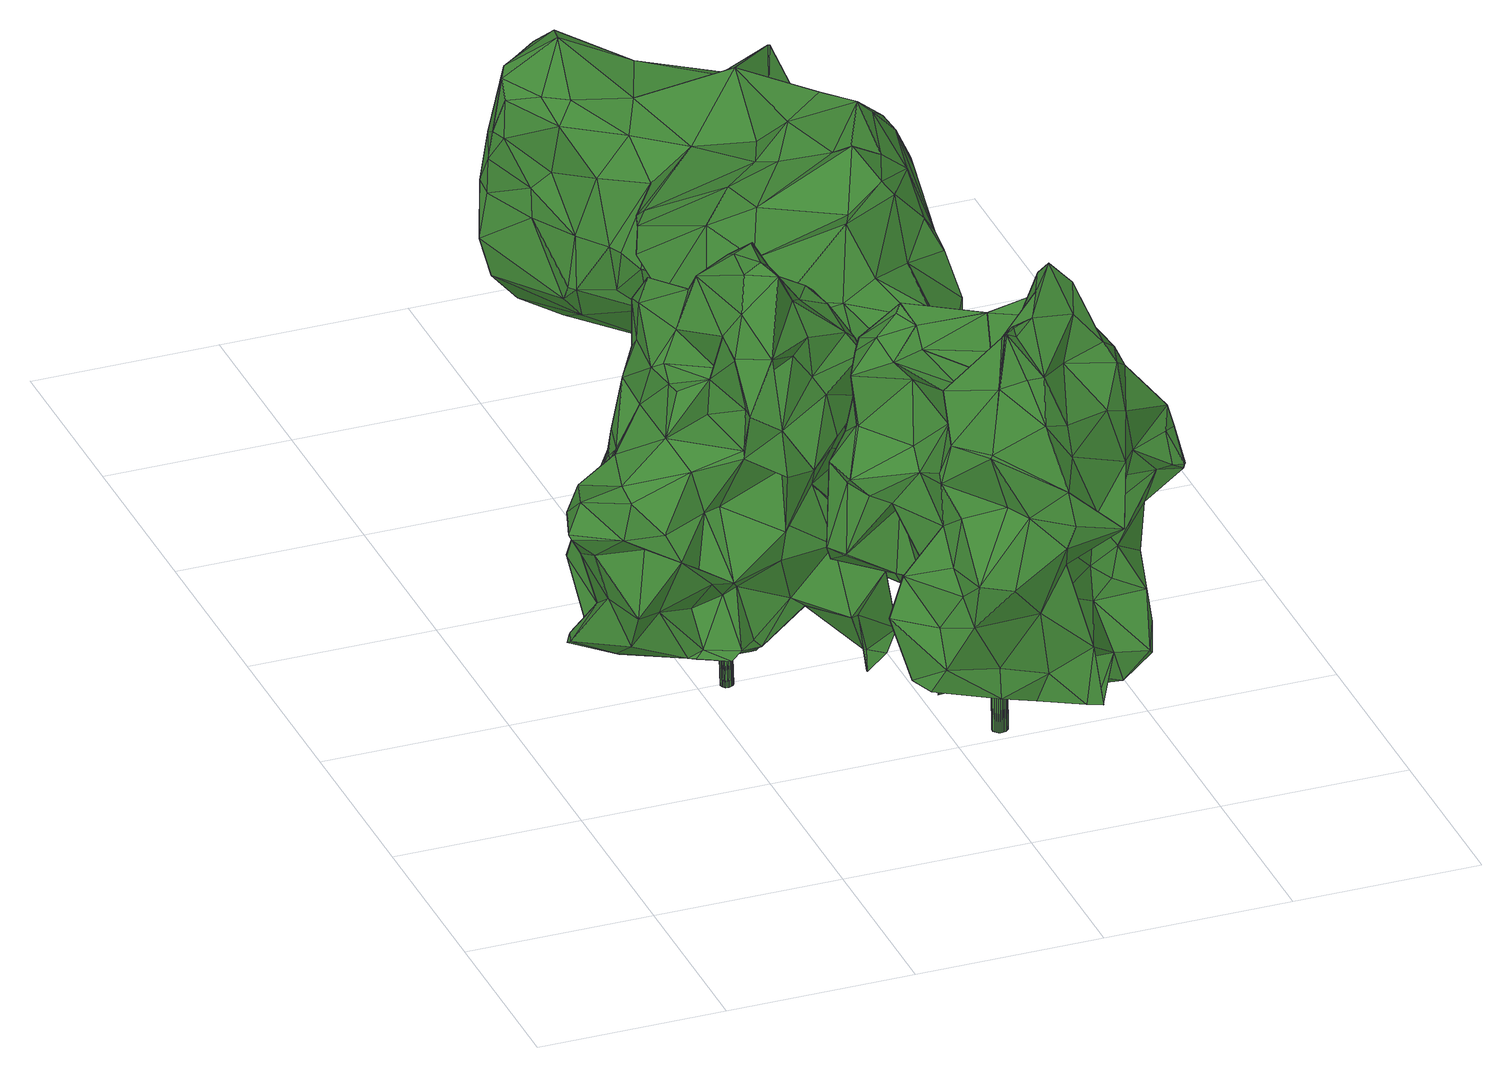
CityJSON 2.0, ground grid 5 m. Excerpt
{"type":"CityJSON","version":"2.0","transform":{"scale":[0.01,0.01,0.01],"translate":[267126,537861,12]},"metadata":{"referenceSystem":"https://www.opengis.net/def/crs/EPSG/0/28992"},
"CityObjects":{
"tree1":{"type":"SolitaryVegetationObject","attributes":{"gtid":378,"crown_width_m":7.75,"crown_median_z":18.37,"crown_r50_m":0.345,"crown_porosity":0.902,"trunk_H_m":5.96,"trunk_DBH_m":0.332,"trunk_radius_m":0.166,"trunk_base_height_m":12.41,"original_gtid":"379"},"geometry":[{"type":"Solid","lod":"3","boundaries":[[[[0,1,2]],[[3,4,5]],[[6,7,8]],[[9,10,11]],[[12,13,14]],[[15,16,17]],[[18,19,20]],[[21,22,23]],[[7,24,25]],[[7,25,26]],[[25,24,27]],[[28,29,30]],[[31,32,33]],[[31,34,32]],[[35,36,37]],[[10,38,39]],[[14,40,41]],[[42,43,37]],[[44,45,46]],[[19,47,48]],[[43,49,37]],[[37,36,42]],[[50,51,52]],[[53,51,50]],[[54,55,56]],[[31,57,58]],[[59,6,60]],[[59,61,6]],[[62,63,64]],[[62,65,66]],[[67,68,69]],[[39,16,11]],[[70,71,59]],[[72,73,74]],[[11,16,15]],[[75,76,77]],[[78,79,80]],[[44,72,74]],[[13,81,82]],[[83,84,85]],[[86,68,87]],[[11,10,39]],[[88,89,90]],[[91,92,93]],[[54,94,95]],[[96,97,58]],[[98,38,75]],[[39,38,98]],[[75,38,10]],[[50,52,99]],[[80,100,78]],[[51,101,102]],[[103,61,59]],[[60,8,104]],[[92,105,93]],[[106,107,66]],[[108,35,49]],[[106,109,110]],[[111,110,109]],[[35,37,49]],[[112,48,113]],[[70,59,60]],[[114,115,116]],[[61,7,6]],[[117,118,105]],[[119,120,121]],[[50,122,111]],[[7,61,24]],[[123,97,124]],[[6,8,60]],[[104,125,60]],[[16,39,17]],[[126,127,128]],[[90,129,112]],[[27,24,61]],[[103,27,61]],[[103,71,130]],[[131,132,106]],[[66,131,106]],[[41,133,14]],[[95,55,54]],[[97,96,134]],[[135,136,137]],[[12,138,139]],[[140,141,29]],[[11,15,142]],[[143,73,2]],[[0,2,73]],[[117,92,144]],[[105,92,117]],[[0,73,72]],[[145,73,143]],[[46,72,44]],[[34,86,87]],[[145,146,73]],[[74,73,146]],[[74,146,44]],[[147,91,148]],[[108,77,149]],[[150,99,36]],[[139,93,12]],[[133,91,139]],[[133,139,138]],[[143,151,145]],[[124,103,130]],[[7,26,8]],[[152,43,125]],[[30,114,28]],[[153,154,155]],[[96,57,142]],[[138,14,133]],[[14,138,12]],[[156,4,157]],[[156,70,4]],[[34,31,97]],[[23,95,158]],[[5,159,3]],[[84,83,160]],[[161,114,162]],[[163,164,130]],[[165,166,141]],[[151,166,165]],[[167,114,161]],[[167,161,168]],[[169,170,144]],[[171,172,173]],[[31,33,174]],[[175,89,64]],[[176,177,104]],[[25,176,26]],[[8,176,104]],[[26,176,8]],[[53,50,178]],[[152,125,104]],[[42,5,43]],[[179,85,180]],[[137,15,17]],[[162,114,30]],[[144,181,117]],[[9,19,10]],[[72,1,0]],[[144,161,181]],[[144,168,161]],[[64,182,65]],[[142,183,11]],[[162,117,181]],[[162,181,161]],[[14,13,40]],[[151,184,185]],[[123,34,97]],[[57,96,58]],[[11,183,9]],[[4,60,125]],[[186,2,187]],[[186,187,188]],[[97,31,58]],[[189,23,158]],[[190,112,113]],[[90,190,88]],[[188,191,186]],[[59,71,103]],[[114,116,192]],[[128,192,116]],[[87,32,34]],[[88,64,89]],[[97,193,124]],[[134,193,97]],[[173,184,141]],[[60,4,70]],[[143,2,194]],[[142,195,183]],[[31,174,196]],[[31,196,20]],[[54,188,94]],[[48,112,19]],[[9,20,19]],[[197,198,199]],[[200,189,158]],[[130,71,201]],[[163,202,164]],[[107,122,63]],[[150,122,99]],[[180,203,189]],[[150,63,122]],[[99,204,36]],[[51,205,206]],[[51,102,205]],[[141,166,67]],[[207,208,18]],[[34,209,210]],[[102,41,40]],[[211,100,203]],[[203,100,80]],[[12,212,81]],[[134,124,193]],[[186,213,214]],[[168,170,167]],[[144,170,168]],[[192,215,114]],[[187,172,188]],[[216,103,124]],[[217,191,54]],[[208,47,18]],[[19,18,47]],[[217,186,191]],[[132,189,203]],[[91,93,139]],[[207,218,208]],[[187,2,1]],[[173,172,187]],[[219,121,120]],[[220,221,208]],[[20,57,31]],[[56,222,121]],[[119,121,222]],[[214,213,207]],[[214,207,18]],[[107,63,62]],[[107,62,66]],[[50,99,122]],[[64,65,62]],[[106,122,107]],[[122,106,110]],[[130,201,163]],[[103,135,27]],[[64,63,150]],[[17,27,135]],[[223,164,202]],[[15,137,134]],[[52,3,159]],[[102,206,205]],[[102,223,206]],[[83,85,94]],[[94,85,179]],[[112,190,90]],[[94,188,83]],[[82,40,13]],[[223,40,82]],[[208,48,47]],[[5,125,43]],[[194,174,33]],[[80,109,203]],[[142,15,134]],[[142,134,96]],[[137,17,135]],[[170,115,167]],[[135,103,136]],[[87,33,32]],[[28,140,29]],[[220,113,221]],[[186,214,2]],[[113,48,221]],[[208,221,48]],[[224,212,86]],[[208,218,220]],[[190,113,220]],[[225,213,56]],[[121,213,225]],[[121,225,56]],[[30,29,153]],[[122,110,111]],[[214,194,2]],[[192,180,85]],[[226,130,164]],[[226,164,82]],[[95,22,55]],[[95,23,22]],[[27,17,227]],[[27,227,25]],[[223,82,164]],[[86,34,210]],[[222,56,228]],[[76,149,77]],[[1,185,187]],[[145,229,146]],[[151,229,145]],[[66,65,131]],[[182,131,65]],[[182,190,220]],[[220,218,182]],[[21,132,131]],[[213,120,207]],[[219,120,213]],[[109,106,132]],[[109,132,203]],[[212,230,105]],[[169,147,78]],[[92,169,144]],[[169,91,231]],[[92,91,169]],[[211,169,78]],[[211,78,100]],[[45,185,46]],[[83,188,172]],[[187,185,184]],[[187,184,173]],[[162,118,117]],[[78,232,233]],[[41,233,232]],[[83,172,160]],[[178,234,78]],[[78,233,178]],[[21,131,22]],[[124,226,123]],[[130,226,124]],[[228,55,22]],[[228,22,131]],[[76,129,90]],[[75,129,76]],[[165,184,151]],[[154,118,162]],[[118,154,235]],[[69,154,153]],[[36,204,42]],[[75,10,129]],[[142,57,195]],[[102,40,223]],[[201,199,163]],[[137,136,124]],[[137,124,134]],[[234,79,78]],[[177,98,77]],[[177,77,104]],[[69,153,29]],[[69,29,141]],[[194,33,143]],[[143,33,151]],[[227,98,177]],[[227,177,25]],[[4,3,157]],[[85,84,192]],[[194,196,174]],[[214,196,194]],[[203,127,126]],[[165,141,184]],[[87,166,33]],[[151,33,166]],[[123,209,34]],[[200,158,179]],[[89,35,149]],[[89,149,90]],[[212,12,230]],[[111,178,50]],[[108,152,104]],[[49,152,108]],[[3,206,197]],[[141,67,69]],[[30,155,162]],[[114,215,28]],[[140,28,215]],[[210,209,226]],[[123,226,209]],[[18,20,196]],[[214,18,196]],[[218,119,182]],[[101,53,236]],[[101,236,41]],[[51,206,52]],[[116,126,128]],[[166,68,67]],[[87,68,166]],[[128,180,192]],[[237,86,238]],[[215,84,239]],[[192,84,215]],[[53,101,51]],[[23,189,21]],[[132,21,189]],[[237,154,69]],[[180,128,127]],[[180,127,203]],[[211,203,126]],[[235,154,237]],[[94,158,95]],[[13,12,81]],[[91,133,148]],[[41,148,133]],[[104,77,108]],[[49,43,152]],[[86,237,68]],[[69,68,237]],[[175,64,150]],[[17,39,227]],[[39,98,227]],[[176,25,177]],[[4,125,5]],[[75,77,98]],[[175,150,36]],[[154,162,155]],[[118,238,212]],[[105,118,212]],[[212,238,86]],[[42,159,5]],[[52,206,3]],[[182,222,131]],[[119,222,182]],[[64,88,182]],[[182,88,190]],[[151,185,229]],[[185,45,229]],[[46,185,72]],[[1,72,185]],[[229,45,44]],[[44,146,229]],[[76,90,149]],[[93,105,230]],[[93,230,12]],[[108,149,35]],[[173,141,140]],[[173,140,171]],[[232,78,148]],[[232,148,41]],[[172,171,160]],[[54,191,188]],[[81,240,82]],[[119,218,120]],[[175,35,89]],[[175,36,35]],[[84,160,239]],[[239,160,171]],[[147,148,78]],[[94,179,158]],[[140,239,171]],[[215,239,140]],[[109,80,79]],[[109,79,111]],[[153,155,30]],[[202,163,199]],[[238,118,235]],[[235,237,238]],[[20,195,57]],[[53,178,236]],[[233,236,178]],[[19,112,129]],[[19,129,10]],[[52,204,99]],[[211,115,169]],[[207,120,218]],[[41,102,101]],[[56,217,54]],[[213,217,56]],[[213,186,217]],[[3,197,157]],[[197,223,198]],[[223,197,206]],[[159,42,204]],[[159,204,52]],[[91,147,231]],[[169,231,147]],[[219,213,121]],[[202,199,223]],[[223,199,198]],[[156,199,70]],[[70,199,201]],[[197,199,157]],[[157,199,156]],[[41,236,233]],[[183,195,9]],[[20,9,195]],[[56,55,228]],[[222,228,131]],[[70,201,71]],[[216,136,103]],[[216,124,136]],[[170,169,115]],[[126,115,211]],[[116,115,126]],[[111,79,178]],[[178,79,234]],[[167,115,114]],[[224,240,212]],[[224,86,240]],[[86,210,240]],[[210,226,240]],[[82,240,226]],[[81,212,240]],[[180,189,200]],[[180,200,179]],[[241,242,243]],[[241,243,244]],[[244,243,245]],[[244,245,246]],[[243,242,247]],[[243,247,245]],[[245,247,248]],[[245,248,246]],[[247,242,249]],[[247,249,248]],[[248,249,250]],[[248,250,246]],[[249,242,251]],[[249,251,250]],[[250,251,252]],[[250,252,246]],[[251,242,253]],[[251,253,252]],[[252,253,254]],[[252,254,246]],[[253,242,255]],[[253,255,254]],[[254,255,256]],[[254,256,246]],[[255,242,257]],[[255,257,256]],[[256,257,258]],[[256,258,246]],[[257,242,259]],[[257,259,258]],[[258,259,260]],[[258,260,246]],[[259,242,261]],[[259,261,260]],[[260,261,262]],[[260,262,246]],[[261,242,263]],[[261,263,262]],[[262,263,264]],[[262,264,246]],[[263,242,265]],[[263,265,264]],[[264,265,266]],[[264,266,246]],[[265,242,267]],[[265,267,266]],[[266,267,268]],[[266,268,246]],[[267,242,269]],[[267,269,268]],[[268,269,270]],[[268,270,246]],[[269,242,271]],[[269,271,270]],[[270,271,272]],[[270,272,246]],[[271,242,273]],[[271,273,272]],[[272,273,274]],[[272,274,246]],[[273,242,275]],[[273,275,274]],[[274,275,276]],[[274,276,246]],[[275,242,277]],[[275,277,276]],[[276,277,278]],[[276,278,246]],[[277,242,279]],[[277,279,278]],[[278,279,280]],[[278,280,246]],[[279,242,281]],[[279,281,280]],[[280,281,282]],[[280,282,246]],[[281,242,283]],[[281,283,282]],[[282,283,284]],[[282,284,246]],[[283,242,285]],[[283,285,284]],[[284,285,286]],[[284,286,246]],[[285,242,287]],[[285,287,286]],[[286,287,288]],[[286,288,246]],[[287,242,289]],[[287,289,288]],[[288,289,290]],[[288,290,246]],[[289,242,241]],[[289,241,290]],[[290,241,244]],[[290,244,246]]]]}]},
"tree2":{"type":"SolitaryVegetationObject","attributes":{"gtid":330,"crown_width_m":8.78,"crown_median_z":18.97,"crown_r50_m":0.367,"crown_porosity":0.9,"trunk_H_m":6.54,"trunk_DBH_m":0.406,"trunk_radius_m":0.203,"trunk_base_height_m":12.43,"original_gtid":"331"},"geometry":[{"type":"Solid","lod":"3","boundaries":[[[[291,292,293]],[[294,295,296]],[[297,295,294]],[[298,299,300]],[[298,301,299]],[[302,303,304]],[[305,306,307]],[[308,309,310]],[[310,309,311]],[[312,313,314]],[[315,316,317]],[[318,319,320]],[[321,322,323]],[[321,323,324]],[[325,326,327]],[[304,328,329]],[[330,331,332]],[[329,305,333]],[[334,335,336]],[[337,338,339]],[[331,340,332]],[[341,342,332]],[[342,330,332]],[[343,342,341]],[[329,333,344]],[[345,346,347]],[[340,348,349]],[[350,351,352]],[[350,353,351]],[[354,355,356]],[[357,354,356]],[[358,359,360]],[[358,361,359]],[[362,363,364]],[[365,366,367]],[[368,339,369]],[[331,348,340]],[[315,317,370]],[[371,372,373]],[[322,321,374]],[[375,376,377]],[[378,379,320]],[[314,380,381]],[[382,383,350]],[[384,355,385]],[[384,337,355]],[[386,387,388]],[[371,388,387]],[[389,390,391]],[[371,392,388]],[[393,394,395]],[[396,374,321]],[[356,368,397]],[[355,368,356]],[[398,399,400]],[[401,399,398]],[[402,353,403]],[[377,404,405]],[[313,406,314]],[[407,378,408]],[[388,409,386]],[[322,374,393]],[[410,300,327]],[[411,412,413]],[[343,414,415]],[[416,417,418]],[[419,420,348]],[[415,421,422]],[[423,422,421]],[[365,405,424]],[[365,424,425]],[[395,426,427]],[[293,292,428]],[[429,430,325]],[[343,341,349]],[[431,397,432]],[[423,421,433]],[[327,326,410]],[[410,301,298]],[[434,299,380]],[[435,390,436]],[[415,414,437]],[[415,342,343]],[[422,342,415]],[[332,340,341]],[[349,341,340]],[[354,311,385]],[[336,292,300]],[[395,438,426]],[[439,438,395]],[[410,326,301]],[[432,397,295]],[[432,295,440]],[[441,436,442]],[[443,444,445]],[[324,396,321]],[[446,302,447]],[[446,303,302]],[[395,427,393]],[[414,420,324]],[[448,383,449]],[[439,411,450]],[[438,439,450]],[[385,355,354]],[[362,366,451]],[[362,451,452]],[[339,355,337]],[[338,444,453]],[[454,297,455]],[[456,318,457]],[[443,365,367]],[[409,456,457]],[[458,459,460]],[[338,337,445]],[[338,445,444]],[[461,323,322]],[[405,443,377]],[[462,463,435]],[[464,463,462]],[[392,465,404]],[[466,320,379]],[[466,318,320]],[[457,386,409]],[[375,445,384]],[[388,392,404]],[[377,445,375]],[[443,445,377]],[[405,365,443]],[[304,467,328]],[[303,467,304]],[[394,393,468]],[[394,468,469]],[[426,438,317]],[[395,394,439]],[[470,305,329]],[[460,299,434]],[[370,317,438]],[[370,438,450]],[[471,357,431]],[[431,357,356]],[[346,411,413]],[[345,450,411]],[[345,411,346]],[[424,465,472]],[[456,319,318]],[[367,366,362]],[[384,385,376]],[[296,397,369]],[[316,473,352]],[[434,474,458]],[[475,476,433]],[[433,421,415]],[[325,327,429]],[[477,297,478]],[[463,364,435]],[[337,384,445]],[[435,436,441]],[[479,447,480]],[[350,352,382]],[[385,311,481]],[[442,436,390]],[[316,352,351]],[[480,447,302]],[[376,385,449]],[[482,441,442]],[[354,357,483]],[[427,461,393]],[[425,451,365]],[[366,365,451]],[[389,391,363]],[[397,431,356]],[[347,484,345]],[[483,357,471]],[[439,485,412]],[[404,486,388]],[[487,472,373]],[[339,368,355]],[[484,488,376]],[[297,489,478]],[[459,433,476]],[[469,468,307]],[[298,300,410]],[[318,490,457]],[[467,303,446]],[[491,492,493]],[[347,494,484]],[[495,353,402]],[[414,349,420]],[[449,484,376]],[[291,293,430]],[[291,430,429]],[[428,351,293]],[[496,464,489]],[[376,488,377]],[[296,295,397]],[[353,293,351]],[[430,293,353]],[[476,334,459]],[[475,334,476]],[[333,305,497]],[[291,300,292]],[[494,486,404]],[[363,391,364]],[[294,296,369]],[[294,369,498]],[[319,499,413]],[[500,324,323]],[[386,490,487]],[[373,386,487]],[[458,501,459]],[[433,459,501]],[[308,502,326]],[[461,322,393]],[[503,501,504]],[[350,403,353]],[[457,490,386]],[[498,297,294]],[[411,439,412]],[[429,327,300]],[[429,300,291]],[[371,373,472]],[[505,492,491]],[[506,492,505]],[[402,309,495]],[[311,309,402]],[[471,507,502]],[[336,300,334]],[[508,304,361]],[[430,353,495]],[[509,497,510]],[[509,510,400]],[[301,380,299]],[[361,511,480]],[[334,512,335]],[[312,381,455]],[[314,381,312]],[[351,513,316]],[[343,349,414]],[[422,330,342]],[[319,412,320]],[[472,465,371]],[[463,362,364]],[[503,423,501]],[[373,372,386]],[[387,386,372]],[[317,316,513]],[[331,491,348]],[[398,400,396]],[[501,514,504]],[[431,507,471]],[[427,515,461]],[[516,515,427]],[[329,328,470]],[[468,374,400]],[[463,517,362]],[[518,329,344]],[[518,304,329]],[[308,326,325]],[[401,519,520]],[[401,520,521]],[[334,460,459]],[[387,372,371]],[[482,503,504]],[[522,523,468]],[[307,468,523]],[[434,380,314]],[[333,524,344]],[[504,478,525]],[[455,381,454]],[[496,489,498]],[[319,413,412]],[[363,526,511]],[[527,388,486]],[[527,486,347]],[[500,323,461]],[[406,474,314]],[[434,314,474]],[[512,334,475]],[[497,523,522]],[[497,522,468]],[[517,463,464]],[[517,464,496]],[[460,434,458]],[[461,515,528]],[[426,516,427]],[[345,484,383]],[[345,383,450]],[[376,375,384]],[[446,379,378]],[[446,378,328]],[[446,328,467]],[[444,443,367]],[[449,383,484]],[[480,511,526]],[[389,363,511]],[[394,485,439]],[[469,485,394]],[[344,524,506]],[[389,511,358]],[[361,358,511]],[[302,304,508]],[[302,508,480]],[[512,500,528]],[[335,512,528]],[[461,528,500]],[[324,500,512]],[[425,529,447]],[[313,418,530]],[[507,432,381]],[[440,381,432]],[[509,493,492]],[[431,432,507]],[[425,479,451]],[[310,531,308]],[[398,519,401]],[[396,400,374]],[[532,474,406]],[[417,474,532]],[[502,380,301]],[[378,306,328]],[[328,306,470]],[[484,494,488]],[[531,533,308]],[[393,534,468]],[[535,536,416]],[[504,416,536]],[[504,536,535]],[[310,533,531]],[[335,537,336]],[[516,537,335]],[[339,338,538]],[[503,539,330]],[[503,330,422]],[[299,460,300]],[[334,300,460]],[[480,508,361]],[[371,465,392]],[[363,362,452]],[[405,404,465]],[[424,405,465]],[[487,425,424]],[[487,424,472]],[[348,491,419]],[[367,362,517]],[[530,418,417]],[[416,501,458]],[[346,527,347]],[[499,527,346]],[[383,540,450]],[[535,416,313]],[[350,383,448]],[[426,317,513]],[[315,370,473]],[[315,473,316]],[[473,382,352]],[[452,451,479]],[[482,525,441]],[[528,515,516]],[[466,379,541]],[[312,455,297]],[[326,502,301]],[[440,297,454]],[[498,489,297]],[[423,433,501]],[[381,440,454]],[[525,482,504]],[[542,389,358]],[[413,499,346]],[[498,543,496]],[[319,456,499]],[[409,499,456]],[[521,493,400]],[[494,404,377]],[[306,378,407]],[[306,407,307]],[[367,517,453]],[[462,544,464]],[[444,367,453]],[[545,541,546]],[[425,447,479]],[[462,435,441]],[[479,526,452]],[[480,526,479]],[[336,537,292]],[[452,526,363]],[[471,502,547]],[[496,543,538]],[[447,529,545]],[[447,545,446]],[[545,548,379]],[[335,528,516]],[[516,292,537]],[[473,540,382]],[[521,399,401]],[[400,399,521]],[[497,509,333]],[[468,510,497]],[[400,510,468]],[[333,509,524]],[[320,408,378]],[[525,544,441]],[[478,544,525]],[[412,408,320]],[[407,408,412]],[[532,313,530]],[[532,406,313]],[[458,474,416]],[[423,503,422]],[[368,369,397]],[[428,292,516]],[[530,417,532]],[[493,509,400]],[[512,437,324]],[[414,324,437]],[[390,549,442]],[[550,549,390]],[[539,549,550]],[[539,442,549]],[[379,548,541]],[[541,529,487]],[[425,487,529]],[[496,551,517]],[[453,517,551]],[[338,453,551]],[[477,313,312]],[[477,312,297]],[[477,535,313]],[[416,418,313]],[[520,519,419]],[[493,419,491]],[[448,449,403]],[[448,403,350]],[[446,545,379]],[[505,539,552]],[[478,489,544]],[[388,527,409]],[[374,534,393]],[[325,309,308]],[[430,309,325]],[[493,520,419]],[[551,496,538]],[[551,538,338]],[[354,310,311]],[[369,543,498]],[[354,483,310]],[[471,547,483]],[[308,547,502]],[[529,541,545]],[[348,420,349]],[[469,307,407]],[[450,540,370]],[[473,370,540]],[[466,490,318]],[[506,359,518]],[[545,546,548]],[[541,548,546]],[[415,437,433]],[[494,347,486]],[[344,506,518]],[[433,437,475]],[[305,307,523]],[[305,523,497]],[[482,539,503]],[[442,539,482]],[[462,441,544]],[[489,464,544]],[[499,409,527]],[[504,514,416]],[[324,420,396]],[[419,396,420]],[[435,391,390]],[[505,491,331]],[[331,330,505]],[[493,521,520]],[[470,306,305]],[[377,488,494]],[[398,419,519]],[[398,396,419]],[[297,440,295]],[[524,509,492]],[[506,524,492]],[[507,381,380]],[[502,507,380]],[[475,437,512]],[[506,360,359]],[[539,505,330]],[[403,481,402]],[[403,449,481]],[[311,402,481]],[[428,513,351]],[[426,513,516]],[[428,516,513]],[[495,309,430]],[[374,468,534]],[[490,466,553]],[[490,553,487]],[[541,487,553]],[[541,553,466]],[[501,416,514]],[[554,552,539]],[[505,552,554]],[[554,539,550]],[[416,474,417]],[[535,478,504]],[[477,478,535]],[[385,481,449]],[[469,407,485]],[[412,485,407]],[[358,506,542]],[[506,358,360]],[[505,542,506]],[[542,555,389]],[[554,550,555]],[[390,555,550]],[[554,555,505]],[[505,555,542]],[[390,389,555]],[[308,533,547]],[[310,547,533]],[[310,483,547]],[[538,543,339]],[[369,339,543]],[[435,364,391]],[[382,540,383]],[[518,359,304]],[[304,359,361]],[[556,557,558]],[[556,558,559]],[[559,558,560]],[[559,560,561]],[[558,557,562]],[[558,562,560]],[[560,562,563]],[[560,563,561]],[[562,557,564]],[[562,564,563]],[[563,564,565]],[[563,565,561]],[[564,557,566]],[[564,566,565]],[[565,566,567]],[[565,567,561]],[[566,557,568]],[[566,568,567]],[[567,568,569]],[[567,569,561]],[[568,557,570]],[[568,570,569]],[[569,570,571]],[[569,571,561]],[[570,557,572]],[[570,572,571]],[[571,572,573]],[[571,573,561]],[[572,557,574]],[[572,574,573]],[[573,574,575]],[[573,575,561]],[[574,557,576]],[[574,576,575]],[[575,576,577]],[[575,577,561]],[[576,557,578]],[[576,578,577]],[[577,578,579]],[[577,579,561]],[[578,557,580]],[[578,580,579]],[[579,580,581]],[[579,581,561]],[[580,557,582]],[[580,582,581]],[[581,582,583]],[[581,583,561]],[[582,557,584]],[[582,584,583]],[[583,584,585]],[[583,585,561]],[[584,557,586]],[[584,586,585]],[[585,586,587]],[[585,587,561]],[[586,557,588]],[[586,588,587]],[[587,588,589]],[[587,589,561]],[[588,557,590]],[[588,590,589]],[[589,590,591]],[[589,591,561]],[[590,557,592]],[[590,592,591]],[[591,592,593]],[[591,593,561]],[[592,557,594]],[[592,594,593]],[[593,594,595]],[[593,595,561]],[[594,557,596]],[[594,596,595]],[[595,596,597]],[[595,597,561]],[[596,557,598]],[[596,598,597]],[[597,598,599]],[[597,599,561]],[[598,557,600]],[[598,600,599]],[[599,600,601]],[[599,601,561]],[[600,557,602]],[[600,602,601]],[[601,602,603]],[[601,603,561]],[[602,557,604]],[[602,604,603]],[[603,604,605]],[[603,605,561]],[[604,557,556]],[[604,556,605]],[[605,556,559]],[[605,559,561]]]]}]},
"tree3":{"type":"SolitaryVegetationObject","attributes":{"gtid":412,"crown_width_m":12.75,"crown_median_z":17.78,"crown_r50_m":0.39,"crown_porosity":0.89,"trunk_H_m":5.04,"trunk_DBH_m":0.511,"trunk_radius_m":0.255,"trunk_base_height_m":12.74,"original_gtid":"413"},"geometry":[{"type":"Solid","lod":"3","boundaries":[[[[606,607,608]],[[609,610,611]],[[612,613,614]],[[615,616,617]],[[618,619,620]],[[621,622,623]],[[624,625,626]],[[627,628,629]],[[630,631,632]],[[633,631,630]],[[634,635,636]],[[637,638,639]],[[640,636,641]],[[642,643,644]],[[645,646,647]],[[645,647,648]],[[649,650,651]],[[652,653,654]],[[655,656,657]],[[658,659,660]],[[661,662,663]],[[664,665,666]],[[667,668,669]],[[670,648,647]],[[671,672,673]],[[674,675,676]],[[677,676,675]],[[614,678,645]],[[679,680,681]],[[641,659,682]],[[641,682,640]],[[683,684,685]],[[686,687,688]],[[689,690,691]],[[692,613,612]],[[693,694,695]],[[639,696,697]],[[698,699,700]],[[681,680,619]],[[617,616,701]],[[612,702,703]],[[704,705,706]],[[707,708,709]],[[710,711,674]],[[712,713,714]],[[661,715,716]],[[620,619,680]],[[717,718,719]],[[691,720,689]],[[694,721,722]],[[714,723,712]],[[712,723,716]],[[714,724,723]],[[679,620,680]],[[666,665,725]],[[726,692,727]],[[728,729,730]],[[615,617,731]],[[732,733,734]],[[732,608,607]],[[735,688,687]],[[735,687,736]],[[737,628,627]],[[728,628,737]],[[710,738,739]],[[710,739,711]],[[664,740,665]],[[688,619,741]],[[688,681,619]],[[742,705,710]],[[694,722,743]],[[644,643,744]],[[745,746,743]],[[745,743,722]],[[747,736,687]],[[614,645,748]],[[748,645,648]],[[749,750,644]],[[737,729,728]],[[629,751,752]],[[714,613,724]],[[679,753,620]],[[754,729,652]],[[755,607,756]],[[614,757,678]],[[628,728,730]],[[629,628,730]],[[629,730,758]],[[759,760,761]],[[762,763,764]],[[639,697,637]],[[696,765,766]],[[767,766,765]],[[748,612,614]],[[727,702,750]],[[703,702,727]],[[683,768,769]],[[706,705,770]],[[711,675,674]],[[636,635,641]],[[771,772,764]],[[773,774,668]],[[775,729,776]],[[610,689,611]],[[693,695,609]],[[743,777,694]],[[609,695,610]],[[764,772,762]],[[658,637,697]],[[744,778,649]],[[701,673,779]],[[644,744,749]],[[771,780,781]],[[746,767,777]],[[746,777,743]],[[734,634,623]],[[782,652,654]],[[740,783,784]],[[610,695,777]],[[777,695,694]],[[657,609,632]],[[632,609,611]],[[725,785,658]],[[742,674,786]],[[742,710,674]],[[745,664,666]],[[722,664,745]],[[787,774,773]],[[762,772,787]],[[665,740,725]],[[725,740,785]],[[785,740,784]],[[703,727,692]],[[699,726,750]],[[750,726,727]],[[724,661,723]],[[716,723,661]],[[788,622,789]],[[754,622,788]],[[747,674,790]],[[769,791,626]],[[699,698,726]],[[689,720,611]],[[697,745,666]],[[716,667,712]],[[716,715,667]],[[792,700,699]],[[773,763,787]],[[611,793,672]],[[720,793,611]],[[744,717,749]],[[794,776,737]],[[737,627,794]],[[795,796,631]],[[685,768,683]],[[777,690,610]],[[689,610,690]],[[777,767,690]],[[797,698,700]],[[797,700,708]],[[798,764,763]],[[798,771,764]],[[725,658,666]],[[697,666,658]],[[785,659,658]],[[786,747,686]],[[708,792,709]],[[706,741,615]],[[731,706,615]],[[791,660,799]],[[618,797,619]],[[686,770,786]],[[608,647,606]],[[734,623,800]],[[801,731,802]],[[755,803,607]],[[748,648,670]],[[655,776,794]],[[775,776,655]],[[634,636,804]],[[620,805,618]],[[737,776,729]],[[744,806,778]],[[643,806,744]],[[791,769,660]],[[697,696,745]],[[807,673,701]],[[722,783,664]],[[740,664,783]],[[808,736,809]],[[660,810,811]],[[791,799,812]],[[806,643,642]],[[755,624,803]],[[621,623,804]],[[729,788,730]],[[787,813,774]],[[807,701,616]],[[814,815,638]],[[774,813,712]],[[637,814,638]],[[726,662,692]],[[661,692,662]],[[779,617,701]],[[698,662,726]],[[733,634,734]],[[621,804,636]],[[684,706,801]],[[672,793,816]],[[817,668,715]],[[715,668,667]],[[804,623,634]],[[691,818,819]],[[820,650,649]],[[717,719,709]],[[821,800,642]],[[630,671,633]],[[623,822,820]],[[634,733,635]],[[702,748,670]],[[638,696,639]],[[611,672,632]],[[758,751,629]],[[816,819,815]],[[823,808,809]],[[705,738,710]],[[711,824,675]],[[635,803,812]],[[663,662,805]],[[698,805,662]],[[614,714,757]],[[825,826,827]],[[828,818,765]],[[811,637,660]],[[660,637,658]],[[693,721,694]],[[816,673,672]],[[645,678,646]],[[713,712,813]],[[775,655,795]],[[792,708,700]],[[773,798,763]],[[742,770,705]],[[742,786,770]],[[819,818,828]],[[800,806,642]],[[768,829,810]],[[719,718,671]],[[823,830,808]],[[673,831,671]],[[616,615,708]],[[686,747,687]],[[646,606,647]],[[756,832,761]],[[787,763,762]],[[748,702,612]],[[644,750,702]],[[821,642,702]],[[644,702,642]],[[686,741,706]],[[770,686,706]],[[617,802,731]],[[724,692,661]],[[684,802,779]],[[718,833,671]],[[698,797,618]],[[678,781,827]],[[646,678,827]],[[618,805,698]],[[779,829,768]],[[652,729,775]],[[636,789,621]],[[659,799,660]],[[736,747,790]],[[736,790,809]],[[660,769,810]],[[688,735,681]],[[707,616,708]],[[834,808,835]],[[805,620,753]],[[803,635,733]],[[803,733,607]],[[805,753,817]],[[828,765,638]],[[627,629,752]],[[684,801,802]],[[806,623,820]],[[650,653,651]],[[607,733,732]],[[688,741,686]],[[771,781,678]],[[719,671,831]],[[704,706,683]],[[683,738,705]],[[704,683,705]],[[674,747,786]],[[744,718,717]],[[775,795,652]],[[795,655,796]],[[670,732,836]],[[670,836,821]],[[661,663,715]],[[621,789,622]],[[803,624,812]],[[758,730,788]],[[729,754,788]],[[758,788,682]],[[640,682,788]],[[783,722,837]],[[722,721,837]],[[825,809,677]],[[790,674,676]],[[790,676,809]],[[809,676,677]],[[685,684,779]],[[683,769,738]],[[739,824,711]],[[685,779,768]],[[755,824,739]],[[810,829,838]],[[683,706,684]],[[637,811,814]],[[820,782,654]],[[819,793,720]],[[696,766,745]],[[746,745,766]],[[746,766,767]],[[724,613,692]],[[646,826,606]],[[827,826,646]],[[780,835,808]],[[800,623,806]],[[606,826,832]],[[759,832,826]],[[673,807,831]],[[719,831,807]],[[816,793,819]],[[795,633,651]],[[622,822,623]],[[738,625,739]],[[769,625,738]],[[692,612,703]],[[712,667,669]],[[712,669,774]],[[682,839,751]],[[668,774,669]],[[659,839,682]],[[785,839,659]],[[751,839,785]],[[708,615,797]],[[659,641,799]],[[812,799,641]],[[812,641,635]],[[741,619,797]],[[741,797,615]],[[715,663,817]],[[714,614,613]],[[713,757,714]],[[791,812,626]],[[626,812,624]],[[721,693,840]],[[818,767,765]],[[752,837,627]],[[833,651,633]],[[833,633,671]],[[718,744,649]],[[820,649,778]],[[806,820,778]],[[690,818,691]],[[767,818,690]],[[657,840,609]],[[693,609,840]],[[721,840,794]],[[655,794,840]],[[815,819,828]],[[651,833,649]],[[718,649,833]],[[752,783,837]],[[752,784,783]],[[794,837,721]],[[627,837,794]],[[771,835,780]],[[731,801,706]],[[678,757,771]],[[652,782,754]],[[785,784,751]],[[702,670,821]],[[663,805,817]],[[796,655,657]],[[632,672,630]],[[671,630,672]],[[758,682,751]],[[784,752,751]],[[732,647,608]],[[670,647,732]],[[795,631,633]],[[638,815,828]],[[819,720,691]],[[796,657,631]],[[632,631,657]],[[780,841,781]],[[800,821,836]],[[734,800,836]],[[626,625,769]],[[759,826,825]],[[734,836,732]],[[739,625,755]],[[624,755,625]],[[810,769,768]],[[616,707,807]],[[719,807,707]],[[788,789,640]],[[640,789,636]],[[719,707,709]],[[772,771,757]],[[772,757,713]],[[829,814,838]],[[811,838,814]],[[811,810,838]],[[713,813,772]],[[787,772,813]],[[780,808,830]],[[814,829,815]],[[815,829,816]],[[673,829,779]],[[673,816,829]],[[820,654,650]],[[756,761,755]],[[681,735,679]],[[808,679,735]],[[822,782,820]],[[754,782,622]],[[622,782,822]],[[808,735,736]],[[817,753,668]],[[679,668,753]],[[798,834,835]],[[759,761,832]],[[755,760,824]],[[761,760,755]],[[675,824,760]],[[677,675,760]],[[798,835,771]],[[607,606,832]],[[607,832,756]],[[759,825,760]],[[825,677,760]],[[795,651,653]],[[798,773,834]],[[650,654,653]],[[668,679,834]],[[668,834,773]],[[834,679,808]],[[795,653,652]],[[709,792,842]],[[657,656,840]],[[655,840,656]],[[709,842,717]],[[750,843,699]],[[842,792,843]],[[699,843,792]],[[749,843,750]],[[842,843,717]],[[749,717,843]],[[779,802,617]],[[827,781,841]],[[780,830,841]],[[823,841,830]],[[825,827,841]],[[809,841,823]],[[825,841,809]],[[638,765,696]],[[844,845,846]],[[844,846,847]],[[847,846,848]],[[847,848,849]],[[846,845,850]],[[846,850,848]],[[848,850,851]],[[848,851,849]],[[850,845,852]],[[850,852,851]],[[851,852,853]],[[851,853,849]],[[852,845,854]],[[852,854,853]],[[853,854,855]],[[853,855,849]],[[854,845,856]],[[854,856,855]],[[855,856,857]],[[855,857,849]],[[856,845,858]],[[856,858,857]],[[857,858,859]],[[857,859,849]],[[858,845,860]],[[858,860,859]],[[859,860,861]],[[859,861,849]],[[860,845,862]],[[860,862,861]],[[861,862,863]],[[861,863,849]],[[862,845,864]],[[862,864,863]],[[863,864,865]],[[863,865,849]],[[864,845,866]],[[864,866,865]],[[865,866,867]],[[865,867,849]],[[866,845,868]],[[866,868,867]],[[867,868,869]],[[867,869,849]],[[868,845,870]],[[868,870,869]],[[869,870,871]],[[869,871,849]],[[870,845,872]],[[870,872,871]],[[871,872,873]],[[871,873,849]],[[872,845,874]],[[872,874,873]],[[873,874,875]],[[873,875,849]],[[874,845,876]],[[874,876,875]],[[875,876,877]],[[875,877,849]],[[876,845,878]],[[876,878,877]],[[877,878,879]],[[877,879,849]],[[878,845,880]],[[878,880,879]],[[879,880,881]],[[879,881,849]],[[880,845,882]],[[880,882,881]],[[881,882,883]],[[881,883,849]],[[882,845,884]],[[882,884,883]],[[883,884,885]],[[883,885,849]],[[884,845,886]],[[884,886,885]],[[885,886,887]],[[885,887,849]],[[886,845,888]],[[886,888,887]],[[887,888,889]],[[887,889,849]],[[888,845,890]],[[888,890,889]],[[889,890,891]],[[889,891,849]],[[890,845,892]],[[890,892,891]],[[891,892,893]],[[891,893,849]],[[892,845,844]],[[892,844,893]],[[893,844,847]],[[893,847,849]]]]}]}
},
"vertices":[
[952,809,229],[926,827,238],[913,892,368],[388,1030,967],[452,1025,1064],[421,1200,1052],[574,871,1279],[619,876,1303],[588,977,1278],[933,988,826],[875,1093,962],[919,920,938],[192,707,687],[254,816,720],[125,830,744],[882,853,1001],[881,909,1015],[844,874,1056],[908,1024,624],[916,1034,795],[899,990,643],[532,1218,400],[696,1199,310],[627,1172,293],[646,821,1287],[671,959,1236],[633,976,1300],[702,874,1178],[503,815,273],[511,754,272],[399,745,284],[743,847,659],[630,787,610],[789,811,494],[628,725,612],[525,1302,964],[495,1340,888],[477,1297,999],[862,1093,1031],[855,1028,1052],[248,866,744],[178,987,698],[437,1293,1010],[464,1252,1088],[865,778,135],[863,780,135],[865,782,134],[895,1137,700],[894,1195,717],[516,1260,1043],[344,1190,713],[310,1066,730],[373,1191,854],[300,1098,695],[756,1168,318],[736,1198,321],[624,1095,416],[786,864,746],[762,769,795],[553,835,1190],[509,1035,1201],[643,819,1287],[718,1363,604],[551,1368,719],[622,1347,752],[718,1359,603],[559,1430,545],[562,775,290],[528,803,435],[508,719,300],[517,872,1114],[527,815,1079],[919,789,170],[949,798,231],[918,786,172],[851,1122,1042],[728,1088,1015],[700,1111,1061],[220,1110,506],[364,1164,474],[357,1198,443],[313,736,661],[407,801,787],[601,1060,234],[491,1040,229],[465,1078,215],[477,687,517],[623,744,521],[660,1192,751],[641,1204,899],[703,1219,908],[155,908,550],[194,821,460],[148,794,608],[612,1104,249],[696,1200,306],[786,783,820],[695,704,785],[815,1078,1086],[443,1268,791],[207,1144,406],[286,1046,719],[280,999,757],[594,731,1108],[622,1112,1196],[227,694,462],[467,1369,513],[506,1350,634],[636,1209,1030],[426,1236,475],[481,1285,675],[393,1189,631],[845,1206,846],[863,1204,719],[331,925,225],[199,999,308],[310,1026,298],[237,773,338],[299,743,440],[641,1177,626],[719,1041,653],[578,1096,567],[478,1287,677],[610,666,804],[603,684,928],[504,1074,1143],[298,1150,260],[300,1152,258],[309,1129,171],[844,1132,942],[523,697,976],[628,1296,458],[504,1242,416],[123,921,667],[764,803,935],[722,821,1097],[675,798,1066],[733,816,985],[86,811,670],[91,803,659],[588,873,197],[585,778,265],[910,911,843],[906,762,421],[129,911,302],[827,744,322],[867,790,191],[268,990,556],[211,973,609],[651,1222,975],[521,1358,812],[805,733,324],[538,1114,1084],[479,711,280],[419,751,304],[399,743,287],[531,955,976],[413,1007,986],[611,1147,274],[417,1205,945],[635,943,207],[247,882,255],[378,750,289],[555,811,930],[528,754,849],[721,833,323],[679,824,359],[155,986,275],[137,956,273],[223,971,359],[153,975,288],[618,903,178],[638,943,209],[645,863,249],[835,840,544],[502,1295,859],[639,987,1295],[680,1061,1171],[324,1163,673],[460,1099,229],[333,1133,206],[227,848,281],[633,1240,618],[923,942,841],[722,836,320],[858,793,192],[752,987,367],[752,910,325],[759,1055,300],[480,1168,330],[789,1195,729],[759,1057,304],[401,1021,175],[619,755,886],[871,824,482],[865,951,766],[848,889,534],[419,990,934],[437,981,914],[511,946,952],[490,1138,299],[528,817,1070],[502,938,859],[349,1224,337],[419,1243,906],[321,1033,747],[380,1089,831],[769,995,637],[870,1113,668],[638,782,758],[485,808,670],[208,1143,403],[331,671,614],[705,957,522],[831,907,490],[448,957,241],[599,770,1046],[709,1047,346],[741,1124,666],[668,1003,636],[815,1192,698],[855,1198,704],[590,1224,530],[374,891,842],[399,729,552],[631,954,512],[526,747,830],[775,1015,1088],[608,1125,409],[859,790,191],[255,727,639],[270,903,480],[249,1035,621],[277,1073,666],[302,1048,575],[410,810,392],[282,1080,685],[487,793,424],[425,706,514],[500,1007,247],[438,794,668],[592,995,42],[575,995,41],[591,1000,42],[568,984,638],[568,989,638],[552,984,637],[589,1004,42],[566,993,638],[587,1007,42],[563,996,638],[583,1010,41],[560,999,638],[579,1011,41],[556,1000,638],[575,1012,41],[552,1001,637],[570,1011,41],[547,1000,637],[566,1009,41],[543,998,637],[563,1007,41],[540,996,637],[561,1003,40],[537,992,637],[559,999,40],[536,988,636],[558,995,40],[535,984,636],[559,990,40],[536,979,636],[561,986,40],[538,976,636],[564,983,40],[540,972,636],[567,980,40],[544,970,636],[571,979,40],[548,968,637],[575,978,41],[552,967,637],[580,979,41],[556,968,637],[584,981,41],[560,970,637],[587,983,41],[564,973,637],[590,987,41],[566,976,638],[591,991,41],[568,980,638],
[1473,494,443],[1359,596,467],[1479,499,504],[800,301,382],[906,351,309],[825,234,380],[887,365,425],[1321,439,221],[1218,518,207],[1341,550,318],[1276,446,187],[866,720,1121],[923,734,1170],[855,813,1073],[979,814,1048],[976,733,1129],[1174,759,1023],[1350,346,323],[1312,389,455],[1228,166,462],[1188,290,549],[1049,329,431],[1088,349,500],[1177,472,326],[1571,427,775],[1570,435,759],[1545,566,813],[1221,532,1336],[1279,539,1273],[1235,574,1249],[1249,1015,578],[1261,1010,589],[1265,984,580],[1214,1009,509],[1437,319,325],[1381,361,228],[1464,376,282],[943,755,1185],[914,836,1065],[874,830,536],[902,982,542],[851,961,398],[980,940,939],[1292,767,363],[1335,765,384],[1387,727,389],[996,102,704],[911,127,720],[910,157,588],[932,1056,403],[887,947,358],[905,919,349],[968,954,356],[922,913,944],[1383,348,1006],[1378,394,1120],[1320,311,1040],[979,1033,545],[935,1055,400],[1503,449,759],[1489,496,642],[1568,432,759],[1388,418,582],[1227,162,464],[1087,162,590],[1119,189,397],[1205,152,310],[809,789,827],[867,835,919],[858,816,864],[834,770,985],[886,475,865],[744,583,814],[784,553,776],[908,314,1023],[882,327,943],[880,310,922],[995,202,429],[856,210,449],[1553,458,867],[1063,336,1298],[1093,365,1295],[1091,369,1296],[1190,999,697],[1153,90,864],[1282,97,826],[1138,104,956],[1130,645,1178],[1129,641,1179],[1176,446,270],[1014,344,322],[1535,420,780],[1429,420,846],[1133,100,798],[1174,215,683],[1154,395,1294],[1096,354,1274],[1143,285,1186],[733,700,804],[705,646,594],[749,618,786],[1095,279,1190],[1335,820,756],[1349,742,879],[1446,697,829],[1227,1015,552],[995,194,347],[1237,983,560],[1249,954,570],[1153,990,703],[1103,865,480],[1308,397,551],[1327,421,669],[1112,193,1102],[960,163,1068],[1294,390,407],[1190,671,1074],[1180,601,1127],[1272,421,1266],[1369,393,224],[1446,518,1031],[1330,567,1110],[1405,486,1110],[1066,944,446],[972,871,334],[1144,561,567],[1279,532,511],[1200,476,641],[1017,986,521],[1018,1000,515],[991,789,348],[962,802,355],[979,775,350],[1021,280,1178],[927,419,1120],[1469,670,813],[1355,737,731],[1404,577,602],[1464,376,372],[1454,387,460],[1093,205,314],[1008,333,316],[1008,783,356],[1190,503,322],[734,587,601],[732,588,598],[1094,896,462],[1511,562,888],[1448,584,970],[902,389,272],[859,567,531],[738,702,524],[955,161,1060],[1010,189,894],[1048,139,882],[955,679,1159],[878,632,1095],[1336,424,777],[1326,269,752],[1530,447,939],[949,441,1009],[894,536,905],[912,251,848],[924,383,310],[938,373,365],[1290,474,1326],[1226,471,1395],[1148,614,447],[1189,736,405],[1223,563,335],[1270,915,635],[874,582,712],[836,535,754],[862,388,657],[1023,278,1180],[1188,569,1201],[941,752,1186],[1172,845,827],[1246,758,994],[955,818,1070],[1196,183,298],[1060,339,1298],[1569,425,774],[1207,520,373],[1198,807,402],[1186,763,397],[929,363,571],[904,508,535],[918,606,1052],[788,696,1040],[1190,298,691],[895,636,483],[1245,141,306],[1364,298,892],[1339,635,977],[1183,229,1071],[1064,374,1267],[1234,154,851],[873,410,553],[1197,484,1312],[949,991,609],[957,914,720],[984,910,713],[1186,204,993],[1363,393,507],[796,354,652],[1030,913,930],[752,334,552],[1349,416,1173],[1253,954,568],[1036,696,479],[1292,362,259],[913,655,474],[921,543,546],[885,838,672],[880,891,800],[1098,321,289],[834,784,1054],[961,964,827],[1088,852,784],[800,685,903],[1195,812,417],[1484,541,756],[1015,648,594],[1291,768,701],[1350,648,635],[891,326,792],[906,889,952],[1084,892,472],[958,873,584],[1061,840,701],[1145,832,828],[1062,790,943],[930,978,827],[893,537,530],[803,682,902],[1236,397,1146],[1199,760,562],[970,438,1119],[1305,400,549],[1184,305,349],[1301,400,472],[1231,155,311],[1236,804,710],[1057,389,636],[1029,550,675],[1279,674,458],[899,209,650],[770,708,537],[1523,438,870],[1069,443,1119],[808,760,786],[856,258,544],[902,509,538],[957,643,1110],[990,521,1006],[1246,145,305],[1158,586,1092],[738,704,527],[737,666,583],[893,262,706],[918,670,552],[1192,448,1253],[836,647,721],[792,685,757],[1145,545,43],[1125,545,43],[1145,551,43],[1135,538,698],[1134,543,698],[1115,538,697],[1142,555,43],[1132,548,698],[1139,560,43],[1129,552,698],[1135,563,43],[1125,555,698],[1130,565,43],[1120,557,698],[1125,565,43],[1115,558,698],[1120,565,43],[1109,557,697],[1115,562,43],[1104,555,697],[1111,559,43],[1100,552,697],[1107,555,43],[1097,547,697],[1105,550,43],[1095,542,697],[1105,545,43],[1094,537,697],[1105,540,43],[1095,532,697],[1108,535,43],[1097,527,697],[1111,530,43],[1101,523,697],[1115,527,43],[1105,520,697],[1120,525,43],[1110,518,697],[1125,525,43],[1115,517,697],[1130,526,43],[1120,518,697],[1135,528,43],[1125,520,697],[1140,531,43],[1129,523,697],[1143,535,43],[1132,527,697],[1145,540,43],[1134,532,698],
[1188,1704,413],[1169,1852,281],[1275,1791,364],[759,2667,963],[631,2680,880],[743,2599,982],[1386,1485,710],[1258,1228,710],[1322,1311,537],[803,1733,903],[909,1855,925],[711,1966,795],[871,1375,870],[801,1416,833],[874,1334,836],[1439,2278,411],[1336,2318,431],[1430,2257,459],[1097,1891,312],[960,1887,390],[1152,2083,446],[1017,2863,339],[1209,2874,380],[1040,2846,323],[1142,2404,889],[1137,2484,864],[910,2512,929],[1232,2426,953],[1353,2171,360],[1230,2148,299],[1424,2277,282],[709,2383,385],[712,2398,530],[697,2407,381],[1206,2465,231],[1190,2388,228],[1456,2006,791],[1456,2024,803],[1399,1978,919],[1335,1415,449],[1191,1478,451],[1252,1599,479],[1364,1523,536],[1278,2237,815],[1217,2395,775],[1237,2426,952],[1206,2535,703],[1211,2449,806],[1226,2447,728],[1053,2750,748],[954,2581,656],[917,2531,908],[753,2462,261],[928,2414,180],[858,2275,355],[1176,1170,898],[1111,1366,888],[1139,1177,876],[719,2763,299],[682,2736,216],[596,2676,290],[1113,1036,870],[1058,1075,720],[1062,1061,720],[1311,1670,555],[1078,2251,1016],[852,2364,914],[953,2228,829],[749,1716,257],[754,1719,255],[852,1567,261],[856,1569,258],[1295,1341,383],[845,1262,680],[826,1290,692],[757,1369,663],[1070,2530,248],[911,1885,588],[778,1894,729],[906,2070,751],[751,1700,422],[898,1573,539],[759,1556,671],[615,2653,863],[584,2635,727],[609,2613,822],[1231,1458,856],[784,2876,811],[709,2897,707],[718,2829,806],[656,2553,509],[698,2443,328],[1056,1425,1023],[1205,1569,1034],[1122,1585,948],[750,2017,803],[1407,1729,764],[1353,1522,832],[899,1811,544],[731,1803,414],[712,1800,686],[1058,1899,943],[933,1721,934],[1162,1793,1004],[702,1817,209],[705,1817,206],[1184,1010,743],[1247,1037,613],[1271,1065,628],[1113,1039,873],[1182,1054,859],[1302,1989,1015],[1237,2081,1005],[1127,2014,980],[680,2550,852],[843,2878,591],[713,2932,503],[1213,1102,806],[1223,1159,795],[685,2726,180],[1230,1544,1006],[1315,1562,911],[1212,2871,383],[1156,2711,512],[1214,2820,354],[671,1870,773],[1308,1813,372],[1283,1955,346],[1309,2026,486],[817,1406,651],[850,1485,379],[1175,2893,436],[823,1885,391],[849,1860,322],[792,2788,217],[751,1601,707],[723,1761,368],[596,2736,559],[1420,2123,877],[568,2687,396],[577,2707,550],[823,1543,366],[1377,1516,600],[1338,1977,984],[1326,1709,971],[929,2711,229],[954,2849,295],[1037,1268,683],[1221,2498,509],[1031,1826,293],[1094,1803,311],[1221,1155,502],[1129,2757,318],[1007,1491,323],[862,1616,276],[879,1640,392],[1096,921,461],[1075,1038,488],[1164,997,407],[657,2561,591],[585,2674,529],[580,2655,638],[917,2145,544],[947,2096,499],[736,1731,414],[1220,1135,341],[1179,987,467],[1070,1060,554],[1070,1039,682],[1118,2698,677],[1105,2773,585],[612,2743,661],[1364,2199,785],[740,2051,770],[1004,1278,439],[1078,1308,456],[1218,2462,602],[808,2850,399],[866,2813,207],[784,2666,144],[734,1729,367],[1095,920,466],[1212,2527,374],[1323,2328,373],[834,1541,333],[1103,2265,446],[1182,1713,1062],[743,2511,852],[1009,2776,604],[1159,2531,812],[1121,2528,819],[863,1558,892],[1075,1142,492],[1035,2336,305],[1415,2047,616],[701,1852,730],[711,1965,789],[1151,1871,281],[1439,2274,409],[1020,1351,843],[1439,2076,688],[1017,1952,921],[932,1359,424],[858,1503,261],[818,2219,510],[790,2315,405],[1217,2147,307],[1149,1008,665],[762,2294,545],[754,2359,708],[832,2342,824],[1105,1117,769],[603,2606,719],[705,2490,795],[1346,2247,675],[1365,1783,696],[1322,2276,540],[961,1402,396],[832,1829,311],[1027,1479,299],[1055,1475,307],[1080,1410,245],[699,2529,643],[848,2232,742],[969,1371,403],[1079,2107,882],[1146,1728,400],[1183,2292,920],[956,1269,616],[1012,1250,459],[1324,1922,572],[849,2889,446],[782,2265,540],[933,2552,269],[790,2714,788],[1075,1409,247],[1204,1779,1016],[1265,1729,1012],[1051,1996,74],[1025,1995,74],[1049,2003,74],[1051,2017,578],[1050,2023,578],[1026,2016,578],[1047,2009,73],[1047,2029,578],[1042,2014,73],[1043,2034,578],[1037,2018,73],[1038,2038,577],[1031,2020,73],[1031,2040,577],[1024,2020,73],[1025,2041,577],[1017,2019,73],[1018,2040,577],[1011,2017,73],[1012,2037,577],[1006,2012,73],[1007,2033,578],[1002,2007,73],[1003,2027,578],[1000,2001,74],[1001,2021,578],[999,1994,74],[1000,2015,578],[1001,1987,74],[1001,2008,579],[1003,1981,74],[1004,2002,579],[1008,1976,75],[1008,1997,579],[1013,1972,75],[1014,1993,579],[1019,1970,75],[1020,1991,579],[1026,1970,75],[1027,1990,579],[1033,1971,75],[1033,1991,579],[1039,1973,75],[1039,1994,579],[1044,1978,75],[1045,1998,579],[1048,1983,74],[1048,2004,579],[1050,1989,74],[1051,2010,579]
]}
